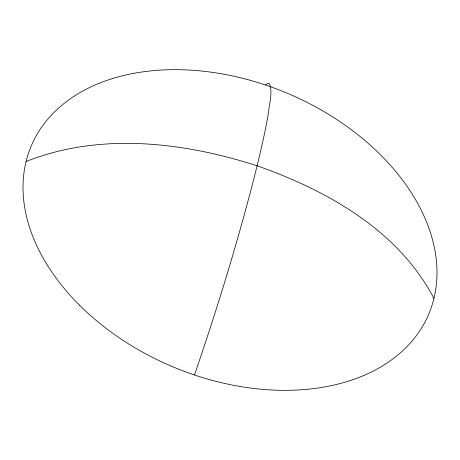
<?xml version="1.0" encoding="UTF-8"?>
<svg xmlns="http://www.w3.org/2000/svg" width="460" height="460" viewBox="0 0 460 460"><rect width="100%" height="100%" fill="white"/><g stroke="black" fill="none" stroke-linecap="round" stroke-linejoin="round"><path stroke-width="0.69" d="M194.465 374.98C216.907 309.626 237.268 243.518 254.432 176.571C259.791 155.192 264.937 133.728 268.605 111.981C269.313 102.793 272.941 92.638 269.405 83.737L268.364 83.312L267.07 83.749L265.535 85.02M26.07 161.517C99.82 132.164 183.252 141.985 257.117 165.801C327.025 190.371 398.573 230.506 433.929 298.483M79.591 305.273A215.809 148.281 22.9 0 0 428.369 314.973A215.809 148.281 22.9 0 0 182.039 69.759A215.809 148.281 22.9 0 0 79.591 305.273"/></g></svg>
